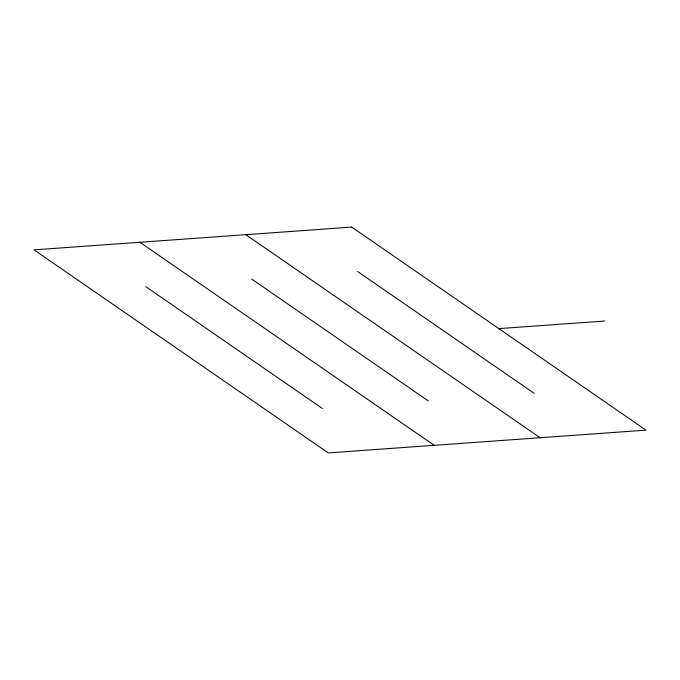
<?xml version="1.0" encoding="UTF-8"?>
<svg xmlns="http://www.w3.org/2000/svg" width="680" height="680" viewBox="0 0 680 680"><rect width="100%" height="100%" fill="white"/><g stroke="black" fill="none" stroke-linecap="round" stroke-linejoin="round"><path stroke-width="1.02" d="M498.848 328.618L604.75 321.028M357.612 271.499L534.191 393.329M245.803 234.685L540.098 437.725M251.71 279.089L428.289 400.911M139.901 242.275L434.197 445.315M145.809 286.671L322.388 408.501M351.704 227.095L34 249.857L328.296 452.906L646 430.142L351.704 227.095"/></g></svg>
